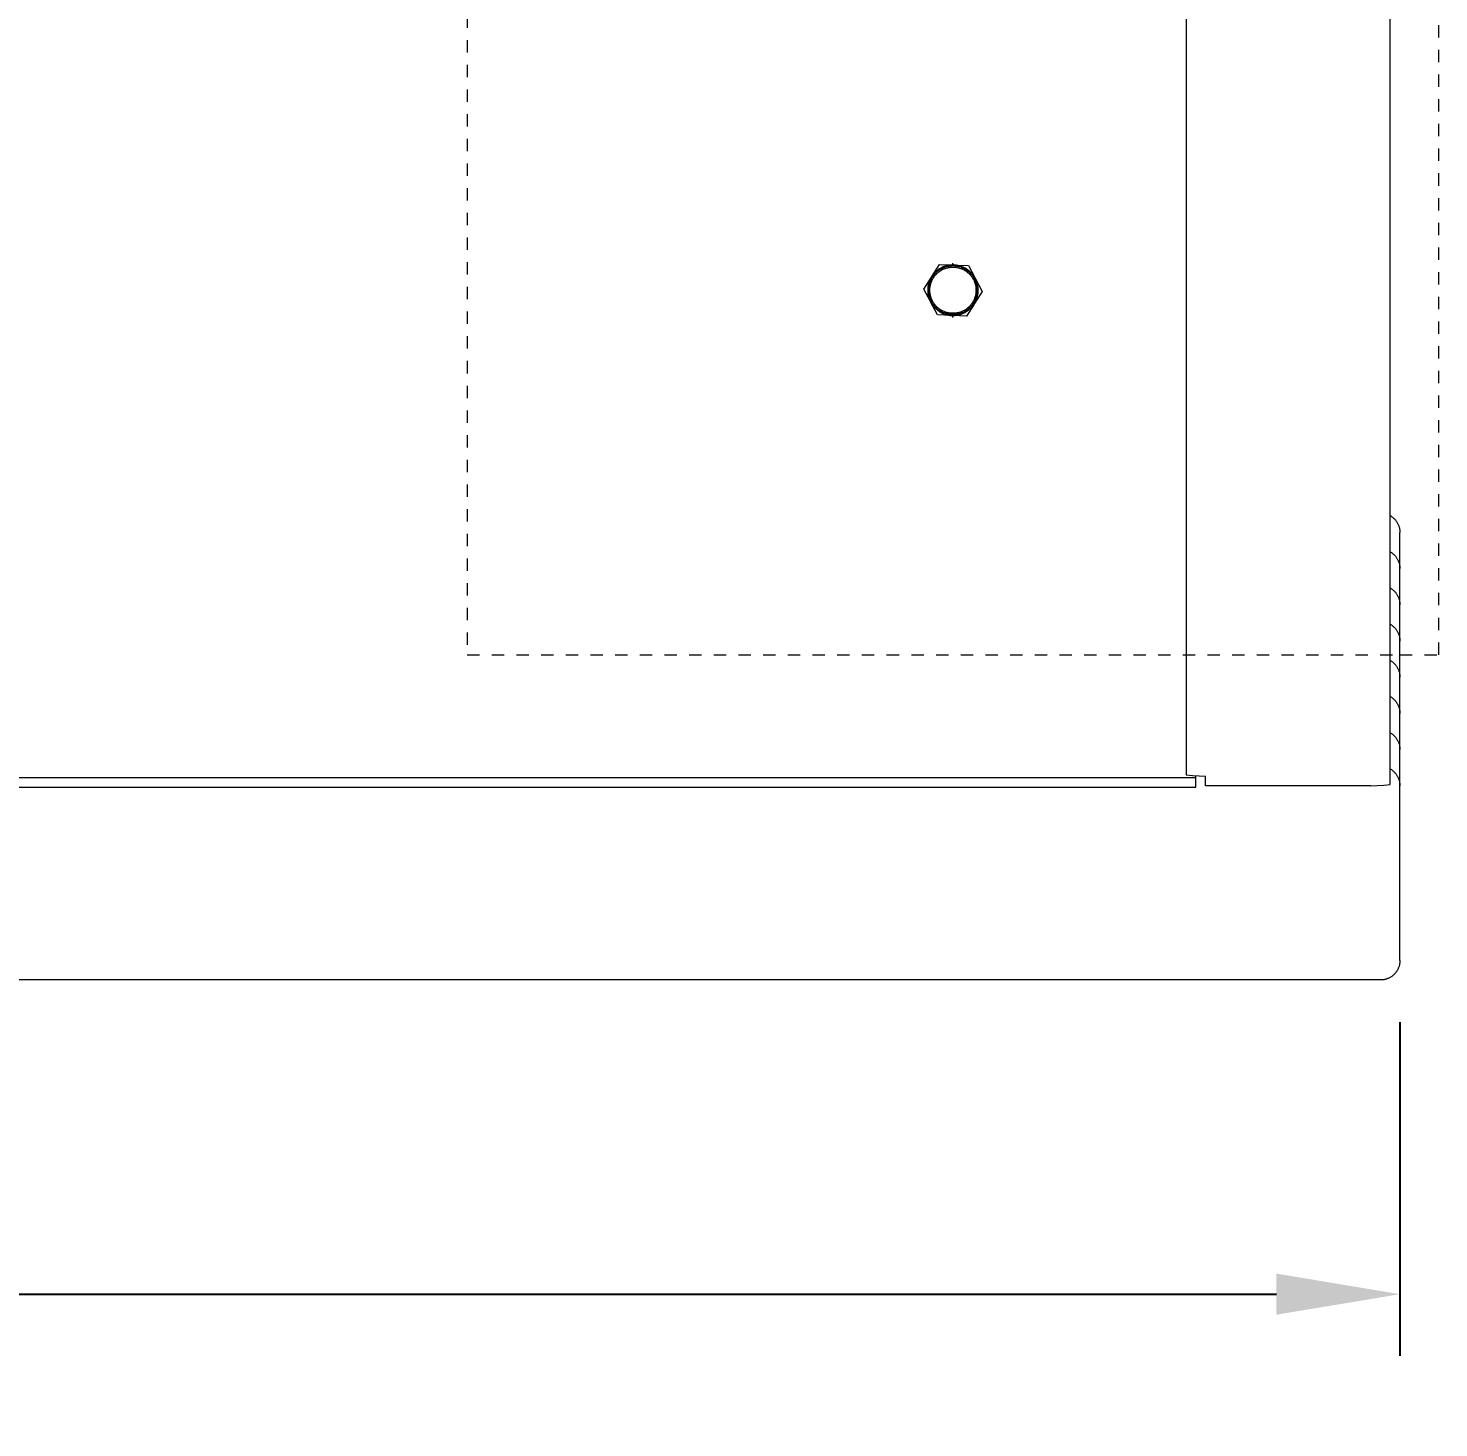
# Model space of a CAD drawing. Header units: inches. Extents: x -5 to 144, y -3 to 70.
# Drawn here: x 29.01 to 40.44, y -3.36 to 7.98 of the extents above; entities that cross this region are included whole.
import ezdxf

# ---------------------------------------------------------------- set-up
doc = ezdxf.new("R2010")
doc.units = ezdxf.units.IN
doc.linetypes.add('HIDDEN', pattern=[1.905, 1.27, -0.635])
for name, color, linetype, lineweight in [('ZANO_R', 7, 'Continuous', 0), ('ZANO_R_przerywana', 250, 'HIDDEN', 0), ('ZANO_W', 1, 'Continuous', 0)]:
    doc.layers.add(name, color=color, linetype=linetype, lineweight=lineweight)
doc.styles.get("Standard").update_dxf_attribs({"font": 'arial.ttf'})
doc.dimstyles.new('amerykanie', dxfattribs={"dimtxt": 50, "dimasz": 50, "dimexe": 0.5, "dimexo": 0.5, "dimgap": 1, "dimtad": 1, "dimdec": 0, "dimzin": 0, "dimlunit": 5, "dimtxsty": 'Standard', "dimcen": 0.09, "dimclrd": 1, "dimclre": 1, "dimclrt": 1, "dimazin": 0, "dimtfac": 1, "dimtdec": 0, "dimtmove": 0, "dimatfit": 3, "dimfxl": 1, "dimtzin": 0, "dimarcsym": 1})

# ---------------------------------------------------------------- blocks, each defined once
blk = doc.blocks.new('*D350')
at = {"layer": 'ZANO_W', "color": 1, "lineweight": -2}
for p, q in [((0.754, -0.077), (0.754, -2.78)), ((40.124, -0.077), (40.124, -2.78)), ((1.754, -2.28), (39.124, -2.28))]:
    blk.add_line(p, q, dxfattribs=at)
at = {"layer": 'ZANO_W', "color": 1}
for points in [[(1.754, -2.113), (1.754, -2.446), (0.754, -2.28)], [(39.124, -2.446), (39.124, -2.113), (40.124, -2.28)]]:
    blk.add_solid(points, dxfattribs=at)
at = {"layer": 'ZANO_W', "color": 1, "insert": (20.439, -0.939), "char_height": 1.625, "attachment_point": 5}
blk.add_mtext('39 3/8', dxfattribs=at)

msp = doc.modelspace()

# ---------------------------------------------------------------- linework, layer by layer
at = {"layer": 'ZANO_R'}
for p, q in [((40.04553, 1.84867), (40.04553, 17.73307)), ((38.39198, 17.65433), (38.39198, 1.92741)), ((36.33086, 5.96593), (36.39229, 6.06314)), ((36.39229, 6.06314), (36.50719, 6.05855)), ((36.48965, 6.0582), (36.48276, 6.05766)), ((36.49656, 6.05851), (36.48965, 6.0582)), ((36.50348, 6.05858), (36.49656, 6.05851)), ((36.50222, 6.05875), (36.50222, 6.07433)), ((36.51039, 6.05842), (36.50348, 6.05858)), ((36.51729, 6.05803), (36.51039, 6.05842)), ((36.51359, 6.05829), (36.62849, 6.0537)), ((36.52418, 6.0574), (36.51729, 6.05803)), ((36.26601, 5.8633), (36.32744, 5.96051)), ((36.31897, 5.94515), (36.31599, 5.93891)), ((36.32216, 5.95129), (36.31897, 5.94515)), ((36.32555, 5.95731), (36.32216, 5.95129)), ((36.32915, 5.96322), (36.32555, 5.95731)), ((36.32902, 5.94741), (36.32592, 5.94144)), ((36.33231, 5.95327), (36.32902, 5.94741)), ((36.33294, 5.969), (36.32915, 5.96322)), ((36.33581, 5.95901), (36.33231, 5.95327)), ((36.33693, 5.97465), (36.33294, 5.969)), ((36.33949, 5.96463), (36.33581, 5.95901)), ((36.33663, 5.94077), (36.33973, 5.94643)), ((36.33663, 5.94077), (36.33973, 5.94643)), ((36.3411, 5.98017), (36.33693, 5.97465)), ((36.34337, 5.97012), (36.33949, 5.96463)), ((36.33973, 5.94643), (36.34302, 5.95198)), ((36.33973, 5.94643), (36.34302, 5.95198)), ((36.34546, 5.98554), (36.3411, 5.98017)), ((36.34302, 5.95198), (36.3465, 5.95742)), ((36.34302, 5.95198), (36.3465, 5.95742)), ((36.34743, 5.97548), (36.34337, 5.97012)), ((36.34999, 5.99076), (36.34546, 5.98554)), ((36.3465, 5.95742), (36.35017, 5.96273)), ((36.3465, 5.95742), (36.35017, 5.96273)), ((36.35167, 5.98069), (36.34743, 5.97548)), ((36.35471, 5.99582), (36.34999, 5.99076)), ((36.35017, 5.96273), (36.35402, 5.96792)), ((36.35017, 5.96273), (36.35402, 5.96792)), ((36.35609, 5.98576), (36.35167, 5.98069)), ((36.35402, 5.96792), (36.35804, 5.97296)), ((36.35402, 5.96792), (36.35804, 5.97296)), ((36.35958, 6.00072), (36.35471, 5.99582)), ((36.36068, 5.99067), (36.35609, 5.98576)), ((36.35804, 5.97296), (36.36224, 5.97787)), ((36.35804, 5.97296), (36.36224, 5.97787)), ((36.36463, 6.00545), (36.35958, 6.00072)), ((36.36543, 5.99542), (36.36068, 5.99067)), ((36.36224, 5.97787), (36.3666, 5.98263)), ((36.36224, 5.97787), (36.3666, 5.98263)), ((36.36982, 6.01001), (36.36463, 6.00545)), ((36.37035, 6.00001), (36.36543, 5.99542)), ((36.3666, 5.98263), (36.37113, 5.98723)), ((36.3666, 5.98263), (36.37113, 5.98723)), ((36.37517, 6.0144), (36.36982, 6.01001)), ((36.37541, 6.00443), (36.37035, 6.00001)), ((36.37113, 5.98723), (36.37581, 5.99168)), ((36.37113, 5.98723), (36.37581, 5.99168)), ((36.38067, 6.0186), (36.37517, 6.0144)), ((36.38063, 6.00867), (36.37541, 6.00443)), ((36.37581, 5.99168), (36.38064, 5.99596)), ((36.37581, 5.99168), (36.38064, 5.99596)), ((36.38598, 6.01273), (36.38063, 6.00867)), ((36.38064, 5.99596), (36.38562, 6.00007)), ((36.38064, 5.99596), (36.38562, 6.00007)), ((36.3863, 6.02261), (36.38067, 6.0186)), ((36.38562, 6.00007), (36.39074, 6.00401)), ((36.38562, 6.00007), (36.39074, 6.00401)), ((36.39148, 6.01661), (36.38598, 6.01273)), ((36.39207, 6.02643), (36.3863, 6.02261)), ((36.39074, 6.00401), (36.39598, 6.00776)), ((36.39074, 6.00401), (36.39598, 6.00776)), ((36.3971, 6.02029), (36.39148, 6.01661)), ((36.39796, 6.03005), (36.39207, 6.02643)), ((36.39598, 6.00776), (36.40136, 6.01134)), ((36.39598, 6.00776), (36.40136, 6.01134)), ((36.40284, 6.02378), (36.3971, 6.02029)), ((36.40397, 6.03347), (36.39796, 6.03005)), ((36.40136, 6.01134), (36.40686, 6.01473)), ((36.40136, 6.01134), (36.40686, 6.01473)), ((36.4087, 6.02708), (36.40284, 6.02378)), ((36.41009, 6.03668), (36.40397, 6.03347)), ((36.40686, 6.01473), (36.41246, 6.01792)), ((36.40686, 6.01473), (36.41246, 6.01792)), ((36.41467, 6.03017), (36.4087, 6.02708)), ((36.41632, 6.03969), (36.41009, 6.03668)), ((36.41246, 6.01792), (36.41818, 6.02092)), ((36.41246, 6.01792), (36.41818, 6.02092)), ((36.42074, 6.03306), (36.41467, 6.03017)), ((36.42264, 6.04249), (36.41632, 6.03969)), ((36.41818, 6.02092), (36.424, 6.02372)), ((36.41818, 6.02092), (36.424, 6.02372)), ((36.4269, 6.03573), (36.42074, 6.03306)), ((36.42906, 6.04507), (36.42264, 6.04249)), ((36.424, 6.02372), (36.42991, 6.02632)), ((36.424, 6.02372), (36.42991, 6.02632)), ((36.43316, 6.0382), (36.4269, 6.03573)), ((36.43556, 6.04743), (36.42906, 6.04507)), ((36.42991, 6.02632), (36.4359, 6.02871)), ((36.42991, 6.02632), (36.4359, 6.02871)), ((36.43949, 6.04045), (36.43316, 6.0382)), ((36.44213, 6.04957), (36.43556, 6.04743)), ((36.4359, 6.02871), (36.44198, 6.0309)), ((36.4359, 6.02871), (36.44198, 6.0309)), ((36.4459, 6.04248), (36.43949, 6.04045)), ((36.44198, 6.0309), (36.44812, 6.03287)), ((36.44198, 6.0309), (36.44812, 6.03287)), ((36.44878, 6.05149), (36.44213, 6.04957)), ((36.45237, 6.04429), (36.4459, 6.04248)), ((36.44812, 6.03287), (36.45434, 6.03463)), ((36.44812, 6.03287), (36.45434, 6.03463)), ((36.45548, 6.05318), (36.44878, 6.05149)), ((36.4589, 6.04588), (36.45237, 6.04429)), ((36.45434, 6.03463), (36.4606, 6.03618)), ((36.45434, 6.03463), (36.4606, 6.03618)), ((36.46224, 6.05464), (36.45548, 6.05318)), ((36.46548, 6.04725), (36.4589, 6.04588)), ((36.4606, 6.03618), (36.46692, 6.03751)), ((36.4606, 6.03618), (36.46692, 6.03751)), ((36.46905, 6.05588), (36.46224, 6.05464)), ((36.47211, 6.04839), (36.46548, 6.04725)), ((36.46692, 6.03751), (36.47328, 6.03862)), ((36.46692, 6.03751), (36.47328, 6.03862)), ((36.47589, 6.05688), (36.46905, 6.05588)), ((36.47876, 6.04931), (36.47211, 6.04839)), ((36.47328, 6.03862), (36.47968, 6.0395)), ((36.47328, 6.03862), (36.47968, 6.0395)), ((36.48276, 6.05766), (36.47589, 6.05688)), ((36.48545, 6.04999), (36.47876, 6.04931)), ((36.47968, 6.0395), (36.4861, 6.04017)), ((36.47968, 6.0395), (36.4861, 6.04017)), ((36.49216, 6.05045), (36.48545, 6.04999)), ((36.4861, 6.04017), (36.49254, 6.04062)), ((36.4861, 6.04017), (36.49254, 6.04062)), ((36.49888, 6.05068), (36.49216, 6.05045)), ((36.49254, 6.04062), (36.49899, 6.04084)), ((36.49254, 6.04062), (36.49899, 6.04084)), ((36.5056, 6.05068), (36.49888, 6.05068)), ((36.49899, 6.04084), (36.50544, 6.04084)), ((36.49899, 6.04084), (36.50544, 6.04084)), ((36.50544, 6.04084), (36.5119, 6.04062)), ((36.50544, 6.04084), (36.5119, 6.04062)), ((36.51231, 6.05045), (36.5056, 6.05068)), ((36.5119, 6.04062), (36.51834, 6.04017)), ((36.5119, 6.04062), (36.51834, 6.04017)), ((36.51902, 6.04999), (36.51231, 6.05045)), ((36.51834, 6.04017), (36.52476, 6.0395)), ((36.51834, 6.04017), (36.52476, 6.0395)), ((36.52571, 6.0493), (36.51902, 6.04999)), ((36.53104, 6.05654), (36.52418, 6.0574)), ((36.52476, 6.0395), (36.53115, 6.03862)), ((36.52476, 6.0395), (36.53115, 6.03862)), ((36.53237, 6.04839), (36.52571, 6.0493)), ((36.53787, 6.05545), (36.53104, 6.05654)), ((36.53115, 6.03862), (36.53751, 6.03751)), ((36.53115, 6.03862), (36.53751, 6.03751)), ((36.53899, 6.04724), (36.53237, 6.04839)), ((36.53751, 6.03751), (36.54383, 6.03618)), ((36.53751, 6.03751), (36.54383, 6.03618)), ((36.54466, 6.05414), (36.53787, 6.05545)), ((36.54557, 6.04588), (36.53899, 6.04724)), ((36.54383, 6.03618), (36.5501, 6.03463)), ((36.54383, 6.03618), (36.5501, 6.03463)), ((36.5514, 6.05259), (36.54466, 6.05414)), ((36.5521, 6.04428), (36.54557, 6.04588)), ((36.5501, 6.03463), (36.55631, 6.03287)), ((36.5501, 6.03463), (36.55631, 6.03287)), ((36.55809, 6.05081), (36.5514, 6.05259)), ((36.55857, 6.04247), (36.5521, 6.04428)), ((36.55631, 6.03287), (36.56246, 6.0309)), ((36.55631, 6.03287), (36.56246, 6.0309)), ((36.56471, 6.04881), (36.55809, 6.05081)), ((36.56498, 6.04044), (36.55857, 6.04247)), ((36.56246, 6.0309), (36.56853, 6.02871)), ((36.56246, 6.0309), (36.56853, 6.02871)), ((36.57125, 6.04659), (36.56471, 6.04881)), ((36.57131, 6.03818), (36.56498, 6.04044)), ((36.56853, 6.02871), (36.57453, 6.02632)), ((36.56853, 6.02871), (36.57453, 6.02632)), ((36.57772, 6.04415), (36.57125, 6.04659)), ((36.57757, 6.03572), (36.57131, 6.03818)), ((36.57453, 6.02632), (36.58044, 6.02372)), ((36.57453, 6.02632), (36.58044, 6.02372)), ((36.58373, 6.03304), (36.57757, 6.03572)), ((36.58411, 6.04149), (36.57772, 6.04415)), ((36.58044, 6.02372), (36.58625, 6.02092)), ((36.58044, 6.02372), (36.58625, 6.02092)), ((36.5898, 6.03015), (36.58373, 6.03304)), ((36.5904, 6.03862), (36.58411, 6.04149)), ((36.58625, 6.02092), (36.59197, 6.01792)), ((36.58625, 6.02092), (36.59197, 6.01792)), ((36.59577, 6.02706), (36.5898, 6.03015)), ((36.59659, 6.03554), (36.5904, 6.03862)), ((36.59197, 6.01792), (36.59758, 6.01473)), ((36.59197, 6.01792), (36.59758, 6.01473)), ((36.60163, 6.02376), (36.59577, 6.02706)), ((36.60267, 6.03224), (36.59659, 6.03554)), ((36.59758, 6.01473), (36.60307, 6.01134)), ((36.59758, 6.01473), (36.60307, 6.01134)), ((36.60737, 6.02027), (36.60163, 6.02376)), ((36.60864, 6.02875), (36.60267, 6.03224)), ((36.60307, 6.01134), (36.60845, 6.00776)), ((36.60307, 6.01134), (36.60845, 6.00776)), ((36.60737, 6.02027), (36.61299, 6.01658)), ((36.60845, 6.00776), (36.6137, 6.00401)), ((36.60845, 6.00776), (36.6137, 6.00401)), ((36.61448, 6.02506), (36.60864, 6.02875)), ((36.61299, 6.01658), (36.61848, 6.01271)), ((36.6137, 6.00401), (36.61881, 6.00007)), ((36.6137, 6.00401), (36.61881, 6.00007)), ((36.6202, 6.02117), (36.61448, 6.02506)), ((36.61848, 6.01271), (36.62384, 6.00865)), ((36.61881, 6.00007), (36.62379, 5.99596)), ((36.61881, 6.00007), (36.62379, 5.99596)), ((36.62578, 6.01709), (36.6202, 6.02117)), ((36.62379, 5.99596), (36.62862, 5.99168)), ((36.62379, 5.99596), (36.62862, 5.99168)), ((36.62384, 6.00865), (36.62905, 6.0044)), ((36.63123, 6.01282), (36.62578, 6.01709)), ((36.62849, 6.0537), (36.68197, 5.9519)), ((36.62862, 5.99168), (36.63331, 5.98723)), ((36.62862, 5.99168), (36.63331, 5.98723)), ((36.62905, 6.0044), (36.63412, 5.99998)), ((36.63652, 6.00837), (36.63123, 6.01282)), ((36.63331, 5.98723), (36.63783, 5.98263)), ((36.63331, 5.98723), (36.63783, 5.98263)), ((36.63412, 5.99998), (36.63903, 5.9954)), ((36.64166, 6.00375), (36.63652, 6.00837)), ((36.63783, 5.98263), (36.64219, 5.97787)), ((36.63783, 5.98263), (36.64219, 5.97787)), ((36.63903, 5.9954), (36.64378, 5.99064)), ((36.64665, 5.99895), (36.64166, 6.00375)), ((36.64219, 5.97787), (36.64639, 5.97296)), ((36.64219, 5.97787), (36.64639, 5.97296)), ((36.64378, 5.99064), (36.64837, 5.98573)), ((36.64639, 5.97296), (36.65042, 5.96792)), ((36.64639, 5.97296), (36.65042, 5.96792)), ((36.65147, 5.99399), (36.64665, 5.99895)), ((36.64837, 5.98573), (36.65279, 5.98066)), ((36.65042, 5.96792), (36.65426, 5.96273)), ((36.65042, 5.96792), (36.65426, 5.96273)), ((36.65611, 5.98887), (36.65147, 5.99399)), ((36.65279, 5.98066), (36.65703, 5.97545)), ((36.65426, 5.96273), (36.65793, 5.95742)), ((36.65426, 5.96273), (36.65793, 5.95742)), ((36.66059, 5.9836), (36.65611, 5.98887)), ((36.65703, 5.97545), (36.66109, 5.97009)), ((36.65793, 5.95742), (36.66141, 5.95198)), ((36.65793, 5.95742), (36.66141, 5.95198)), ((36.66488, 5.97817), (36.66059, 5.9836)), ((36.66109, 5.97009), (36.66496, 5.9646)), ((36.66141, 5.95198), (36.66471, 5.94643)), ((36.66141, 5.95198), (36.66471, 5.94643)), ((36.66471, 5.94643), (36.6678, 5.94077)), ((36.66471, 5.94643), (36.6678, 5.94077)), ((36.66898, 5.97261), (36.66488, 5.97817)), ((36.66496, 5.9646), (36.66865, 5.95898)), ((36.66865, 5.95898), (36.67214, 5.95324)), ((36.6729, 5.96691), (36.66898, 5.97261)), ((36.67214, 5.95324), (36.67544, 5.94738)), ((36.67662, 5.96108), (36.6729, 5.96691)), ((36.67544, 5.94738), (36.67853, 5.94141)), ((36.68014, 5.95513), (36.67662, 5.96108)), ((36.68346, 5.94906), (36.68014, 5.95513)), ((36.68657, 5.94289), (36.68346, 5.94906)), ((36.68495, 5.94622), (36.73842, 5.84442)), ((36.31948, 5.76149), (36.26601, 5.8633)), ((36.29755, 5.85858), (36.2975, 5.85166)), ((36.2975, 5.85166), (36.2977, 5.84475)), ((36.29782, 5.86549), (36.29755, 5.85858)), ((36.2977, 5.84475), (36.29812, 5.83785)), ((36.29833, 5.87238), (36.29782, 5.86549)), ((36.29812, 5.83785), (36.29878, 5.83096)), ((36.29907, 5.87926), (36.29833, 5.87238)), ((36.29878, 5.83096), (36.29967, 5.8241)), ((36.30005, 5.88611), (36.29907, 5.87926)), ((36.30125, 5.89291), (36.30005, 5.88611)), ((36.30269, 5.89968), (36.30125, 5.89291)), ((36.30435, 5.90639), (36.30269, 5.89968)), ((36.30623, 5.91305), (36.30435, 5.90639)), ((36.3054, 5.85724), (36.30539, 5.85052)), ((36.30539, 5.85052), (36.30562, 5.8438)), ((36.30563, 5.86396), (36.3054, 5.85724)), ((36.30562, 5.8438), (36.30608, 5.83709)), ((36.30609, 5.87066), (36.30563, 5.86396)), ((36.30608, 5.83709), (36.30677, 5.83041)), ((36.30677, 5.87735), (36.30609, 5.87066)), ((36.30835, 5.91963), (36.30623, 5.91305)), ((36.30769, 5.88401), (36.30677, 5.87735)), ((36.30677, 5.83041), (36.30768, 5.82375)), ((36.30883, 5.89063), (36.30769, 5.88401)), ((36.31068, 5.92614), (36.30835, 5.91963)), ((36.3102, 5.89721), (36.30883, 5.89063)), ((36.31179, 5.90374), (36.3102, 5.89721)), ((36.31323, 5.93257), (36.31068, 5.92614)), ((36.31361, 5.91022), (36.31179, 5.90374)), ((36.31599, 5.93891), (36.31323, 5.93257)), ((36.31564, 5.91662), (36.31361, 5.91022)), ((36.31521, 5.85386), (36.31532, 5.86031)), ((36.31521, 5.85386), (36.31532, 5.86031)), ((36.31532, 5.8474), (36.31521, 5.85386)), ((36.31532, 5.8474), (36.31521, 5.85386)), ((36.31532, 5.86031), (36.31565, 5.86676)), ((36.31532, 5.86031), (36.31565, 5.86676)), ((36.31565, 5.84096), (36.31532, 5.8474)), ((36.31565, 5.84096), (36.31532, 5.8474)), ((36.31789, 5.92296), (36.31564, 5.91662)), ((36.31565, 5.86676), (36.31621, 5.87319)), ((36.31565, 5.86676), (36.31621, 5.87319)), ((36.31621, 5.83453), (36.31565, 5.84096)), ((36.31621, 5.83453), (36.31565, 5.84096)), ((36.31621, 5.87319), (36.31699, 5.8796)), ((36.31621, 5.87319), (36.31699, 5.8796)), ((36.31699, 5.82812), (36.31621, 5.83453)), ((36.31699, 5.82812), (36.31621, 5.83453)), ((36.31699, 5.8796), (36.31799, 5.88598)), ((36.31699, 5.8796), (36.31799, 5.88598)), ((36.32036, 5.92921), (36.31789, 5.92296)), ((36.31799, 5.88598), (36.31921, 5.89232)), ((36.31799, 5.88598), (36.31921, 5.89232)), ((36.31921, 5.89232), (36.32064, 5.89861)), ((36.31921, 5.89232), (36.32064, 5.89861)), ((36.32304, 5.93537), (36.32036, 5.92921)), ((36.32064, 5.89861), (36.3223, 5.90485)), ((36.32064, 5.89861), (36.3223, 5.90485)), ((36.3223, 5.90485), (36.32416, 5.91103)), ((36.3223, 5.90485), (36.32416, 5.91103)), ((36.32592, 5.94144), (36.32304, 5.93537)), ((36.32416, 5.91103), (36.32624, 5.91715)), ((36.32416, 5.91103), (36.32624, 5.91715)), ((36.32624, 5.91715), (36.32853, 5.92318)), ((36.32624, 5.91715), (36.32853, 5.92318)), ((36.32853, 5.92318), (36.33103, 5.92914)), ((36.32853, 5.92318), (36.33103, 5.92914)), ((36.33103, 5.92914), (36.33373, 5.935)), ((36.33103, 5.92914), (36.33373, 5.935)), ((36.33373, 5.935), (36.33663, 5.94077)), ((36.33373, 5.935), (36.33663, 5.94077)), ((36.6678, 5.94077), (36.67071, 5.935)), ((36.6678, 5.94077), (36.67071, 5.935)), ((36.67071, 5.935), (36.67341, 5.92914)), ((36.67071, 5.935), (36.67341, 5.92914)), ((36.67341, 5.92914), (36.6759, 5.92318)), ((36.67341, 5.92914), (36.6759, 5.92318)), ((36.6759, 5.92318), (36.67819, 5.91715)), ((36.6759, 5.92318), (36.67819, 5.91715)), ((36.73842, 5.84442), (36.677, 5.74721)), ((36.67819, 5.91715), (36.68027, 5.91103)), ((36.67819, 5.91715), (36.68027, 5.91103)), ((36.67853, 5.94141), (36.68141, 5.93534)), ((36.68027, 5.91103), (36.68214, 5.90485)), ((36.68027, 5.91103), (36.68214, 5.90485)), ((36.68141, 5.93534), (36.68409, 5.92917)), ((36.68214, 5.90485), (36.68379, 5.89861)), ((36.68214, 5.90485), (36.68379, 5.89861)), ((36.68379, 5.89861), (36.68523, 5.89232)), ((36.68379, 5.89861), (36.68523, 5.89232)), ((36.68409, 5.92917), (36.68656, 5.92292)), ((36.68523, 5.89232), (36.68645, 5.88598)), ((36.68523, 5.89232), (36.68645, 5.88598)), ((36.68645, 5.88598), (36.68744, 5.8796)), ((36.68645, 5.88598), (36.68744, 5.8796)), ((36.68656, 5.92292), (36.68881, 5.91659)), ((36.68947, 5.93661), (36.68657, 5.94289)), ((36.68744, 5.8796), (36.68822, 5.87319)), ((36.68744, 5.8796), (36.68822, 5.87319)), ((36.68822, 5.83453), (36.68744, 5.82812)), ((36.68822, 5.83453), (36.68744, 5.82812)), ((36.68822, 5.87319), (36.68878, 5.86676)), ((36.68822, 5.87319), (36.68878, 5.86676)), ((36.68878, 5.84096), (36.68822, 5.83453)), ((36.68878, 5.84096), (36.68822, 5.83453)), ((36.68878, 5.86676), (36.68911, 5.86031)), ((36.68878, 5.86676), (36.68911, 5.86031)), ((36.68911, 5.8474), (36.68878, 5.84096)), ((36.68911, 5.8474), (36.68878, 5.84096)), ((36.68881, 5.91659), (36.69084, 5.91018)), ((36.68911, 5.86031), (36.68922, 5.85386)), ((36.68911, 5.86031), (36.68922, 5.85386)), ((36.68922, 5.85386), (36.68911, 5.8474)), ((36.68922, 5.85386), (36.68911, 5.8474)), ((36.69216, 5.93024), (36.68947, 5.93661)), ((36.69084, 5.91018), (36.69265, 5.90371)), ((36.69463, 5.92378), (36.69216, 5.93024)), ((36.69265, 5.90371), (36.69424, 5.89718)), ((36.69424, 5.89718), (36.69561, 5.89059)), ((36.69688, 5.91724), (36.69463, 5.92378)), ((36.69561, 5.89059), (36.69675, 5.88397)), ((36.69675, 5.88397), (36.69767, 5.87731)), ((36.69766, 5.83037), (36.69675, 5.82371)), ((36.69891, 5.91063), (36.69688, 5.91724)), ((36.69835, 5.83706), (36.69766, 5.83037)), ((36.69767, 5.87731), (36.69835, 5.87062)), ((36.69835, 5.87062), (36.69881, 5.86392)), ((36.69881, 5.84376), (36.69835, 5.83706)), ((36.69881, 5.86392), (36.69904, 5.8572)), ((36.69904, 5.85048), (36.69881, 5.84376)), ((36.70072, 5.90395), (36.69891, 5.91063)), ((36.69904, 5.8572), (36.69904, 5.85048)), ((36.7023, 5.89722), (36.70072, 5.90395)), ((36.70365, 5.89044), (36.7023, 5.89722)), ((36.70477, 5.88361), (36.70365, 5.89044)), ((36.70566, 5.87676), (36.70477, 5.88361)), ((36.70536, 5.82846), (36.7061, 5.83534)), ((36.70631, 5.86987), (36.70566, 5.87676)), ((36.7061, 5.83534), (36.70661, 5.84223)), ((36.70674, 5.86297), (36.70631, 5.86987)), ((36.70661, 5.84223), (36.70689, 5.84914)), ((36.70693, 5.85606), (36.70674, 5.86297)), ((36.70689, 5.84914), (36.70693, 5.85606)), ((36.29967, 5.8241), (36.30079, 5.81728)), ((36.30079, 5.81728), (36.30214, 5.8105)), ((36.30214, 5.8105), (36.30372, 5.80377)), ((36.30372, 5.80377), (36.30552, 5.79709)), ((36.30552, 5.79709), (36.30755, 5.79048)), ((36.30755, 5.79048), (36.3098, 5.78394)), ((36.30768, 5.82375), (36.30882, 5.81712)), ((36.30882, 5.81712), (36.31019, 5.81054)), ((36.3098, 5.78394), (36.31227, 5.77748)), ((36.31019, 5.81054), (36.31178, 5.80401)), ((36.31178, 5.80401), (36.3136, 5.79754)), ((36.31227, 5.77748), (36.31496, 5.77111)), ((36.3136, 5.79754), (36.31563, 5.79113)), ((36.31496, 5.77111), (36.31786, 5.76483)), ((36.31563, 5.79113), (36.31788, 5.7848)), ((36.31799, 5.82174), (36.31699, 5.82812)), ((36.31799, 5.82174), (36.31699, 5.82812)), ((36.31786, 5.76483), (36.32097, 5.75866)), ((36.31788, 5.7848), (36.32034, 5.77855)), ((36.31921, 5.8154), (36.31799, 5.82174)), ((36.31921, 5.8154), (36.31799, 5.82174)), ((36.32064, 5.80911), (36.31921, 5.8154)), ((36.32064, 5.80911), (36.31921, 5.8154)), ((36.32034, 5.77855), (36.32302, 5.77238)), ((36.3223, 5.80286), (36.32064, 5.80911)), ((36.3223, 5.80286), (36.32064, 5.80911)), ((36.32097, 5.75866), (36.32429, 5.75259)), ((36.32416, 5.79669), (36.3223, 5.80286)), ((36.32416, 5.79669), (36.3223, 5.80286)), ((36.37594, 5.65402), (36.32247, 5.75582)), ((36.32302, 5.77238), (36.32591, 5.76631)), ((36.32624, 5.79057), (36.32416, 5.79669)), ((36.32624, 5.79057), (36.32416, 5.79669)), ((36.32429, 5.75259), (36.32782, 5.74664)), ((36.32591, 5.76631), (36.329, 5.76034)), ((36.32853, 5.78454), (36.32624, 5.79057)), ((36.32853, 5.78454), (36.32624, 5.79057)), ((36.32782, 5.74664), (36.33154, 5.74081)), ((36.33103, 5.77858), (36.32853, 5.78454)), ((36.33103, 5.77858), (36.32853, 5.78454)), ((36.329, 5.76034), (36.33229, 5.75448)), ((36.33373, 5.77272), (36.33103, 5.77858)), ((36.33373, 5.77272), (36.33103, 5.77858)), ((36.33154, 5.74081), (36.33545, 5.73511)), ((36.33229, 5.75448), (36.33578, 5.74874)), ((36.33663, 5.76695), (36.33373, 5.77272)), ((36.33663, 5.76695), (36.33373, 5.77272)), ((36.33545, 5.73511), (36.33956, 5.72955)), ((36.33578, 5.74874), (36.33947, 5.74312)), ((36.33973, 5.76129), (36.33663, 5.76695)), ((36.33973, 5.76129), (36.33663, 5.76695)), ((36.33947, 5.74312), (36.34335, 5.73763)), ((36.33956, 5.72955), (36.34385, 5.72412)), ((36.34302, 5.75574), (36.33973, 5.76129)), ((36.34302, 5.75574), (36.33973, 5.76129)), ((36.3465, 5.7503), (36.34302, 5.75574)), ((36.3465, 5.7503), (36.34302, 5.75574)), ((36.34335, 5.73763), (36.34741, 5.73227)), ((36.34385, 5.72412), (36.34832, 5.71885)), ((36.35017, 5.74499), (36.3465, 5.7503)), ((36.35017, 5.74499), (36.3465, 5.7503)), ((36.34741, 5.73227), (36.35165, 5.72705)), ((36.34832, 5.71885), (36.35297, 5.71373)), ((36.35402, 5.7398), (36.35017, 5.74499)), ((36.35402, 5.7398), (36.35017, 5.74499)), ((36.35165, 5.72705), (36.35607, 5.72199)), ((36.35804, 5.73476), (36.35402, 5.7398)), ((36.35804, 5.73476), (36.35402, 5.7398)), ((36.35607, 5.72199), (36.36065, 5.71708)), ((36.36224, 5.72985), (36.35804, 5.73476)), ((36.36224, 5.72985), (36.35804, 5.73476)), ((36.36065, 5.71708), (36.36541, 5.71232)), ((36.3666, 5.72509), (36.36224, 5.72985)), ((36.3666, 5.72509), (36.36224, 5.72985)), ((36.37113, 5.72049), (36.3666, 5.72509)), ((36.37113, 5.72049), (36.3666, 5.72509)), ((36.37581, 5.71604), (36.37113, 5.72049)), ((36.37581, 5.71604), (36.37113, 5.72049)), ((36.38064, 5.71176), (36.37581, 5.71604)), ((36.38064, 5.71176), (36.37581, 5.71604)), ((36.67357, 5.74179), (36.61215, 5.64458)), ((36.62862, 5.71604), (36.62379, 5.71176)), ((36.62862, 5.71604), (36.62379, 5.71176)), ((36.63331, 5.72049), (36.62862, 5.71604)), ((36.63331, 5.72049), (36.62862, 5.71604)), ((36.63783, 5.72509), (36.63331, 5.72049)), ((36.63783, 5.72509), (36.63331, 5.72049)), ((36.64219, 5.72985), (36.63783, 5.72509)), ((36.64219, 5.72985), (36.63783, 5.72509)), ((36.64375, 5.71705), (36.639, 5.7123)), ((36.64639, 5.73476), (36.64219, 5.72985)), ((36.64639, 5.73476), (36.64219, 5.72985)), ((36.64834, 5.72196), (36.64375, 5.71705)), ((36.65042, 5.7398), (36.64639, 5.73476)), ((36.65042, 5.7398), (36.64639, 5.73476)), ((36.65276, 5.72703), (36.64834, 5.72196)), ((36.64973, 5.7119), (36.65444, 5.71696)), ((36.65426, 5.74499), (36.65042, 5.7398)), ((36.65426, 5.74499), (36.65042, 5.7398)), ((36.657, 5.73224), (36.65276, 5.72703)), ((36.65793, 5.7503), (36.65426, 5.74499)), ((36.65793, 5.7503), (36.65426, 5.74499)), ((36.65444, 5.71696), (36.65898, 5.72218)), ((36.66107, 5.7376), (36.657, 5.73224)), ((36.66141, 5.75574), (36.65793, 5.7503)), ((36.66141, 5.75574), (36.65793, 5.7503)), ((36.65898, 5.72218), (36.66333, 5.72755)), ((36.66494, 5.74309), (36.66107, 5.7376)), ((36.66471, 5.76129), (36.66141, 5.75574)), ((36.66471, 5.76129), (36.66141, 5.75574)), ((36.66333, 5.72755), (36.66751, 5.73307)), ((36.6678, 5.76695), (36.66471, 5.76129)), ((36.6678, 5.76695), (36.66471, 5.76129)), ((36.66863, 5.74871), (36.66494, 5.74309)), ((36.66751, 5.73307), (36.67149, 5.73872)), ((36.67071, 5.77272), (36.6678, 5.76695)), ((36.67071, 5.77272), (36.6678, 5.76695)), ((36.67212, 5.75445), (36.66863, 5.74871)), ((36.67341, 5.77858), (36.67071, 5.77272)), ((36.67341, 5.77858), (36.67071, 5.77272)), ((36.67149, 5.73872), (36.67529, 5.7445)), ((36.67542, 5.76031), (36.67212, 5.75445)), ((36.6759, 5.78454), (36.67341, 5.77858)), ((36.6759, 5.78454), (36.67341, 5.77858)), ((36.67529, 5.7445), (36.67888, 5.75041)), ((36.67851, 5.76628), (36.67542, 5.76031)), ((36.67819, 5.79057), (36.6759, 5.78454)), ((36.67819, 5.79057), (36.6759, 5.78454)), ((36.68027, 5.79669), (36.67819, 5.79057)), ((36.68027, 5.79669), (36.67819, 5.79057)), ((36.6814, 5.77235), (36.67851, 5.76628)), ((36.67888, 5.75041), (36.68227, 5.75643)), ((36.68214, 5.80286), (36.68027, 5.79669)), ((36.68214, 5.80286), (36.68027, 5.79669)), ((36.68408, 5.77851), (36.6814, 5.77235)), ((36.68379, 5.80911), (36.68214, 5.80286)), ((36.68379, 5.80911), (36.68214, 5.80286)), ((36.68227, 5.75643), (36.68546, 5.76257)), ((36.68523, 5.8154), (36.68379, 5.80911)), ((36.68523, 5.8154), (36.68379, 5.80911)), ((36.68654, 5.78476), (36.68408, 5.77851)), ((36.68645, 5.82174), (36.68523, 5.8154)), ((36.68645, 5.82174), (36.68523, 5.8154)), ((36.68546, 5.76257), (36.68844, 5.76881)), ((36.68744, 5.82812), (36.68645, 5.82174)), ((36.68744, 5.82812), (36.68645, 5.82174)), ((36.68879, 5.7911), (36.68654, 5.78476)), ((36.68844, 5.76881), (36.69121, 5.77515)), ((36.69083, 5.7975), (36.68879, 5.7911)), ((36.69264, 5.80398), (36.69083, 5.7975)), ((36.69121, 5.77515), (36.69376, 5.78158)), ((36.69423, 5.81051), (36.69264, 5.80398)), ((36.69376, 5.78158), (36.69609, 5.78809)), ((36.6956, 5.81709), (36.69423, 5.81051)), ((36.69675, 5.82371), (36.6956, 5.81709)), ((36.69609, 5.78809), (36.6982, 5.79467)), ((36.6982, 5.79467), (36.70009, 5.80133)), ((36.70009, 5.80133), (36.70175, 5.80804)), ((36.70175, 5.80804), (36.70318, 5.8148)), ((36.70318, 5.8148), (36.70439, 5.82161)), ((36.70439, 5.82161), (36.70536, 5.82846)), ((36.35297, 5.71373), (36.35779, 5.70877)), ((36.35779, 5.70877), (36.36277, 5.70397)), ((36.36277, 5.70397), (36.36791, 5.69935)), ((36.36541, 5.71232), (36.37032, 5.70773)), ((36.36791, 5.69935), (36.37321, 5.6949)), ((36.37032, 5.70773), (36.37538, 5.70332)), ((36.37321, 5.6949), (36.37865, 5.69063)), ((36.37538, 5.70332), (36.3806, 5.69907)), ((36.49084, 5.64943), (36.37594, 5.65402)), ((36.37865, 5.69063), (36.38423, 5.68655)), ((36.3806, 5.69907), (36.38595, 5.69501)), ((36.38562, 5.70765), (36.38064, 5.71176)), ((36.38562, 5.70765), (36.38064, 5.71176)), ((36.38423, 5.68655), (36.38995, 5.68266)), ((36.39074, 5.70371), (36.38562, 5.70765)), ((36.39074, 5.70371), (36.38562, 5.70765)), ((36.38595, 5.69501), (36.39144, 5.69113)), ((36.38995, 5.68266), (36.3958, 5.67897)), ((36.39598, 5.69995), (36.39074, 5.70371)), ((36.39598, 5.69995), (36.39074, 5.70371)), ((36.39144, 5.69113), (36.39706, 5.68745)), ((36.3958, 5.67897), (36.40176, 5.67547)), ((36.40136, 5.69638), (36.39598, 5.69995)), ((36.40136, 5.69638), (36.39598, 5.69995)), ((36.40281, 5.68395), (36.39706, 5.68745)), ((36.40686, 5.69299), (36.40136, 5.69638)), ((36.40686, 5.69299), (36.40136, 5.69638)), ((36.40176, 5.67547), (36.40785, 5.67218)), ((36.40867, 5.68066), (36.40281, 5.68395)), ((36.41246, 5.6898), (36.40686, 5.69299)), ((36.41246, 5.6898), (36.40686, 5.69299)), ((36.40785, 5.67218), (36.41404, 5.6691)), ((36.41463, 5.67757), (36.40867, 5.68066)), ((36.41818, 5.6868), (36.41246, 5.6898)), ((36.41818, 5.6868), (36.41246, 5.6898)), ((36.41404, 5.6691), (36.42033, 5.66623)), ((36.4207, 5.67468), (36.41463, 5.67757)), ((36.424, 5.684), (36.41818, 5.6868)), ((36.424, 5.684), (36.41818, 5.6868)), ((36.42033, 5.66623), (36.42671, 5.66357)), ((36.42687, 5.672), (36.4207, 5.67468)), ((36.42991, 5.6814), (36.424, 5.684)), ((36.42991, 5.6814), (36.424, 5.684)), ((36.42671, 5.66357), (36.43318, 5.66113)), ((36.43312, 5.66953), (36.42687, 5.672)), ((36.4359, 5.679), (36.42991, 5.6814)), ((36.4359, 5.679), (36.42991, 5.6814)), ((36.43945, 5.66728), (36.43312, 5.66953)), ((36.43318, 5.66113), (36.43973, 5.6589)), ((36.44198, 5.67682), (36.4359, 5.679)), ((36.44198, 5.67682), (36.4359, 5.679)), ((36.44586, 5.66525), (36.43945, 5.66728)), ((36.43973, 5.6589), (36.44635, 5.65691)), ((36.44812, 5.67485), (36.44198, 5.67682)), ((36.44812, 5.67485), (36.44198, 5.67682)), ((36.45233, 5.66343), (36.44586, 5.66525)), ((36.44635, 5.65691), (36.45303, 5.65513)), ((36.45434, 5.67308), (36.44812, 5.67485)), ((36.45434, 5.67308), (36.44812, 5.67485)), ((36.45886, 5.66184), (36.45233, 5.66343)), ((36.45303, 5.65513), (36.45977, 5.65358)), ((36.4606, 5.67154), (36.45434, 5.67308)), ((36.4606, 5.67154), (36.45434, 5.67308)), ((36.46544, 5.66047), (36.45886, 5.66184)), ((36.45977, 5.65358), (36.46656, 5.65226)), ((36.46692, 5.67021), (36.4606, 5.67154)), ((36.46692, 5.67021), (36.4606, 5.67154)), ((36.47207, 5.65933), (36.46544, 5.66047)), ((36.46656, 5.65226), (36.47339, 5.65117)), ((36.47328, 5.6691), (36.46692, 5.67021)), ((36.47328, 5.6691), (36.46692, 5.67021)), ((36.47873, 5.65842), (36.47207, 5.65933)), ((36.47968, 5.66821), (36.47328, 5.6691)), ((36.47968, 5.66821), (36.47328, 5.6691)), ((36.47339, 5.65117), (36.48025, 5.65032)), ((36.48541, 5.65773), (36.47873, 5.65842)), ((36.4861, 5.66755), (36.47968, 5.66821)), ((36.4861, 5.66755), (36.47968, 5.66821)), ((36.48025, 5.65032), (36.48714, 5.64969)), ((36.49212, 5.65727), (36.48541, 5.65773)), ((36.49254, 5.6671), (36.4861, 5.66755)), ((36.49254, 5.6671), (36.4861, 5.66755)), ((36.48714, 5.64969), (36.49404, 5.6493)), ((36.49884, 5.65704), (36.49212, 5.65727)), ((36.49899, 5.66688), (36.49254, 5.6671)), ((36.49899, 5.66688), (36.49254, 5.6671)), ((36.49404, 5.6493), (36.50096, 5.64914)), ((36.61215, 5.64458), (36.49725, 5.64917)), ((36.50556, 5.65704), (36.49884, 5.65704)), ((36.50544, 5.66688), (36.49899, 5.66688)), ((36.50544, 5.66688), (36.49899, 5.66688)), ((36.50096, 5.64914), (36.50787, 5.64921)), ((36.50222, 5.63339), (36.50222, 5.64897)), ((36.5119, 5.6671), (36.50544, 5.66688)), ((36.5119, 5.6671), (36.50544, 5.66688)), ((36.51228, 5.65727), (36.50556, 5.65704)), ((36.50787, 5.64921), (36.51478, 5.64952)), ((36.51834, 5.66755), (36.5119, 5.6671)), ((36.51834, 5.66755), (36.5119, 5.6671)), ((36.51898, 5.65772), (36.51228, 5.65727)), ((36.51478, 5.64952), (36.52167, 5.65006)), ((36.52476, 5.66821), (36.51834, 5.66755)), ((36.52476, 5.66821), (36.51834, 5.66755)), ((36.52567, 5.65841), (36.51898, 5.65772)), ((36.52167, 5.65006), (36.52855, 5.65083)), ((36.53115, 5.6691), (36.52476, 5.66821)), ((36.53115, 5.6691), (36.52476, 5.66821)), ((36.53233, 5.65933), (36.52567, 5.65841)), ((36.52855, 5.65083), (36.53539, 5.65184)), ((36.53751, 5.67021), (36.53115, 5.6691)), ((36.53751, 5.67021), (36.53115, 5.6691)), ((36.53895, 5.66047), (36.53233, 5.65933)), ((36.53539, 5.65184), (36.54219, 5.65308)), ((36.54383, 5.67154), (36.53751, 5.67021)), ((36.54383, 5.67154), (36.53751, 5.67021)), ((36.54553, 5.66183), (36.53895, 5.66047)), ((36.54219, 5.65308), (36.54895, 5.65454)), ((36.5501, 5.67308), (36.54383, 5.67154)), ((36.5501, 5.67308), (36.54383, 5.67154)), ((36.55206, 5.66342), (36.54553, 5.66183)), ((36.54895, 5.65454), (36.55566, 5.65623)), ((36.55631, 5.67485), (36.5501, 5.67308)), ((36.55631, 5.67485), (36.5501, 5.67308)), ((36.55854, 5.66524), (36.55206, 5.66342)), ((36.55566, 5.65623), (36.5623, 5.65815)), ((36.56246, 5.67682), (36.55631, 5.67485)), ((36.56246, 5.67682), (36.55631, 5.67485)), ((36.56494, 5.66727), (36.55854, 5.66524)), ((36.5623, 5.65815), (36.56888, 5.66029)), ((36.56853, 5.679), (36.56246, 5.67682)), ((36.56853, 5.679), (36.56246, 5.67682)), ((36.57128, 5.66952), (36.56494, 5.66727)), ((36.57453, 5.6814), (36.56853, 5.679)), ((36.57453, 5.6814), (36.56853, 5.679)), ((36.56888, 5.66029), (36.57538, 5.66265)), ((36.57753, 5.67199), (36.57128, 5.66952)), ((36.58044, 5.684), (36.57453, 5.6814)), ((36.58044, 5.684), (36.57453, 5.6814)), ((36.57538, 5.66265), (36.58179, 5.66523)), ((36.5837, 5.67466), (36.57753, 5.67199)), ((36.58625, 5.6868), (36.58044, 5.684)), ((36.58625, 5.6868), (36.58044, 5.684)), ((36.58179, 5.66523), (36.58812, 5.66803)), ((36.58977, 5.67755), (36.5837, 5.67466)), ((36.59197, 5.6898), (36.58625, 5.6868)), ((36.59197, 5.6898), (36.58625, 5.6868)), ((36.58812, 5.66803), (36.59434, 5.67104)), ((36.59574, 5.68064), (36.58977, 5.67755)), ((36.59758, 5.69299), (36.59197, 5.6898)), ((36.59758, 5.69299), (36.59197, 5.6898)), ((36.59434, 5.67104), (36.60047, 5.67425)), ((36.60159, 5.68394), (36.59574, 5.68064)), ((36.60307, 5.69638), (36.59758, 5.69299)), ((36.60307, 5.69638), (36.59758, 5.69299)), ((36.60047, 5.67425), (36.60648, 5.67767)), ((36.60734, 5.68743), (36.60159, 5.68394)), ((36.60845, 5.69995), (36.60307, 5.69638)), ((36.60845, 5.69995), (36.60307, 5.69638)), ((36.60648, 5.67767), (36.61237, 5.68129)), ((36.61296, 5.69111), (36.60734, 5.68743)), ((36.6137, 5.70371), (36.60845, 5.69995)), ((36.6137, 5.70371), (36.60845, 5.69995)), ((36.61237, 5.68129), (36.61813, 5.68511)), ((36.61845, 5.69499), (36.61296, 5.69111)), ((36.61881, 5.70765), (36.6137, 5.70371)), ((36.61881, 5.70765), (36.6137, 5.70371)), ((36.61813, 5.68511), (36.62377, 5.68912)), ((36.62381, 5.69905), (36.61845, 5.69499)), ((36.62379, 5.71176), (36.61881, 5.70765)), ((36.62379, 5.71176), (36.61881, 5.70765)), ((36.62377, 5.68912), (36.62926, 5.69332)), ((36.62902, 5.70329), (36.62381, 5.69905)), ((36.63409, 5.70771), (36.62902, 5.70329)), ((36.62926, 5.69332), (36.63461, 5.69771)), ((36.639, 5.7123), (36.63409, 5.70771)), ((36.63461, 5.69771), (36.63981, 5.70227)), ((36.63981, 5.70227), (36.64485, 5.707)), ((36.64485, 5.707), (36.64973, 5.7119)), ((40.04553, 4.02781), (40.05024, 4.02498)), ((40.05024, 4.02498), (40.05485, 4.02199)), ((40.05485, 4.02199), (40.05935, 4.01883)), ((40.05935, 4.01883), (40.06374, 4.01553)), ((40.06374, 4.01553), (40.06801, 4.01207)), ((40.06801, 4.01207), (40.07216, 4.00846)), ((40.07216, 4.00846), (40.07618, 4.00471)), ((40.07618, 4.00471), (40.08007, 4.00083)), ((40.08007, 4.00083), (40.08382, 3.99681)), ((40.08382, 3.99681), (40.08742, 3.99266)), ((40.08742, 3.99266), (40.09088, 3.98838)), ((40.09088, 3.98838), (40.09419, 3.98399)), ((40.09419, 3.98399), (40.09734, 3.97949)), ((40.09734, 3.97949), (40.10034, 3.97488)), ((40.10034, 3.97488), (40.10317, 3.97017)), ((40.10317, 3.97017), (40.10583, 3.96536)), ((40.10583, 3.96536), (40.10833, 3.96047)), ((40.10833, 3.96047), (40.11065, 3.95548)), ((40.11065, 3.95548), (40.1128, 3.95042)), ((40.1128, 3.95042), (40.11477, 3.94529)), ((40.11477, 3.94529), (40.11656, 3.94009)), ((40.11656, 3.94009), (40.11817, 3.93484)), ((40.11817, 3.93484), (40.11959, 3.92953)), ((40.11959, 3.92953), (40.12082, 3.92417)), ((40.12082, 3.92417), (40.12187, 3.91878)), ((40.12187, 3.91878), (40.12273, 3.91335)), ((40.12273, 3.91335), (40.1234, 3.90789)), ((40.1234, 3.90789), (40.12388, 3.90242)), ((40.12388, 3.90242), (40.12417, 3.89693)), ((40.12417, 3.89693), (40.12427, 3.89143)), ((40.12427, 3.72394), (40.12427, 3.89143)), ((40.04553, 3.7347), (40.05024, 3.73187)), ((40.05024, 3.73187), (40.05485, 3.72887)), ((40.05485, 3.72887), (40.05935, 3.72572)), ((40.05935, 3.72572), (40.06374, 3.72241)), ((40.06374, 3.72241), (40.06801, 3.71895)), ((40.06801, 3.71895), (40.07216, 3.71535)), ((40.07216, 3.71535), (40.07618, 3.7116)), ((40.07618, 3.7116), (40.08007, 3.70771)), ((40.08007, 3.70771), (40.08382, 3.70369)), ((40.08382, 3.70369), (40.08742, 3.69954)), ((40.08742, 3.69954), (40.09088, 3.69527)), ((40.09088, 3.69527), (40.09419, 3.69088)), ((40.09419, 3.69088), (40.09734, 3.68638)), ((40.09734, 3.68638), (40.10034, 3.68177)), ((40.10034, 3.68177), (40.10317, 3.67706)), ((40.10317, 3.67706), (40.10583, 3.67225)), ((40.10583, 3.67225), (40.10833, 3.66735)), ((40.10833, 3.66735), (40.11065, 3.66237)), ((40.11065, 3.66237), (40.1128, 3.65731)), ((40.12427, 3.59832), (40.12427, 3.72394)), ((40.1128, 3.65731), (40.11477, 3.65218)), ((40.11477, 3.65218), (40.11656, 3.64698)), ((40.11656, 3.64698), (40.11817, 3.64172)), ((40.11817, 3.64172), (40.11959, 3.63641)), ((40.11959, 3.63641), (40.12082, 3.63106)), ((40.12082, 3.63106), (40.12187, 3.62566)), ((40.12187, 3.62566), (40.12273, 3.62023)), ((40.12273, 3.62023), (40.1234, 3.61478)), ((40.1234, 3.61478), (40.12388, 3.6093)), ((40.12388, 3.6093), (40.12417, 3.60381)), ((40.12417, 3.60381), (40.12427, 3.59832)), ((40.12427, 3.43082), (40.12427, 3.59832)), ((40.04553, 3.44158), (40.05024, 3.43875)), ((40.05024, 3.43875), (40.05485, 3.43576)), ((40.05485, 3.43576), (40.05935, 3.43261)), ((40.05935, 3.43261), (40.06374, 3.4293)), ((40.06374, 3.4293), (40.06801, 3.42584)), ((40.12427, 3.3052), (40.12427, 3.43082)), ((40.06801, 3.42584), (40.07216, 3.42223)), ((40.07216, 3.42223), (40.07618, 3.41848)), ((40.07618, 3.41848), (40.08007, 3.4146)), ((40.08007, 3.4146), (40.08382, 3.41058)), ((40.08382, 3.41058), (40.08742, 3.40643)), ((40.08742, 3.40643), (40.09088, 3.40216)), ((40.09088, 3.40216), (40.09419, 3.39777)), ((40.09419, 3.39777), (40.09734, 3.39326)), ((40.09734, 3.39326), (40.10034, 3.38865)), ((40.10034, 3.38865), (40.10317, 3.38394)), ((40.10317, 3.38394), (40.10583, 3.37913)), ((40.10583, 3.37913), (40.10833, 3.37424)), ((40.10833, 3.37424), (40.11065, 3.36925)), ((40.11065, 3.36925), (40.1128, 3.36419)), ((40.1128, 3.36419), (40.11477, 3.35906)), ((40.11477, 3.35906), (40.11656, 3.35387)), ((40.11656, 3.35387), (40.11817, 3.34861)), ((40.11817, 3.34861), (40.11959, 3.3433)), ((40.11959, 3.3433), (40.12082, 3.33794)), ((40.12082, 3.33794), (40.12187, 3.33255)), ((40.12187, 3.33255), (40.12273, 3.32712)), ((40.12273, 3.32712), (40.1234, 3.32166)), ((40.1234, 3.32166), (40.12388, 3.31619)), ((40.12388, 3.31619), (40.12417, 3.3107)), ((40.12417, 3.3107), (40.12427, 3.3052)), ((40.12427, 3.13771), (40.12427, 3.3052)), ((40.04553, 3.14847), (40.05024, 3.14564)), ((40.05024, 3.14564), (40.05485, 3.14264)), ((40.05485, 3.14264), (40.05935, 3.13949)), ((40.05935, 3.13949), (40.06374, 3.13618)), ((40.06374, 3.13618), (40.06801, 3.13272)), ((40.06801, 3.13272), (40.07216, 3.12912)), ((40.07216, 3.12912), (40.07618, 3.12537)), ((40.07618, 3.12537), (40.08007, 3.12148)), ((40.08007, 3.12148), (40.08382, 3.11746)), ((40.08382, 3.11746), (40.08742, 3.11331)), ((40.08742, 3.11331), (40.09088, 3.10904)), ((40.09088, 3.10904), (40.09419, 3.10465)), ((40.09419, 3.10465), (40.09734, 3.10015)), ((40.09734, 3.10015), (40.10034, 3.09554)), ((40.10034, 3.09554), (40.10317, 3.09083)), ((40.10317, 3.09083), (40.10583, 3.08602)), ((40.12427, 3.01209), (40.12427, 3.13771)), ((40.10583, 3.08602), (40.10833, 3.08112)), ((40.10833, 3.08112), (40.11065, 3.07614)), ((40.11065, 3.07614), (40.1128, 3.07108)), ((40.1128, 3.07108), (40.11477, 3.06595)), ((40.11477, 3.06595), (40.11656, 3.06075)), ((40.11656, 3.06075), (40.11817, 3.05549)), ((40.11817, 3.05549), (40.11959, 3.05018)), ((40.11959, 3.05018), (40.12082, 3.04483)), ((40.12082, 3.04483), (40.12187, 3.03943)), ((40.12187, 3.03943), (40.12273, 3.034)), ((40.12273, 3.034), (40.1234, 3.02855)), ((40.1234, 3.02855), (40.12388, 3.02307)), ((40.12388, 3.02307), (40.12417, 3.01758)), ((40.12417, 3.01758), (40.12427, 3.01209)), ((40.12427, 2.84459), (40.12427, 3.01209)), ((40.04553, 2.85535), (40.05024, 2.85252)), ((40.05024, 2.85252), (40.05485, 2.84953)), ((40.05485, 2.84953), (40.05935, 2.84638)), ((40.05935, 2.84638), (40.06374, 2.84307)), ((40.06374, 2.84307), (40.06801, 2.83961)), ((40.06801, 2.83961), (40.07216, 2.836)), ((40.07216, 2.836), (40.07618, 2.83225)), ((40.07618, 2.83225), (40.08007, 2.82837)), ((40.08007, 2.82837), (40.08382, 2.82435)), ((40.08382, 2.82435), (40.08742, 2.8202)), ((40.08742, 2.8202), (40.09088, 2.81593)), ((40.09088, 2.81593), (40.09419, 2.81154)), ((40.09419, 2.81154), (40.09734, 2.80703)), ((40.09734, 2.80703), (40.10034, 2.80242)), ((40.10034, 2.80242), (40.10317, 2.79771)), ((40.10317, 2.79771), (40.10583, 2.7929)), ((40.10583, 2.7929), (40.10833, 2.78801)), ((40.10833, 2.78801), (40.11065, 2.78302)), ((40.11065, 2.78302), (40.1128, 2.77796)), ((40.1128, 2.77796), (40.11477, 2.77283)), ((40.11477, 2.77283), (40.11656, 2.76764)), ((40.11656, 2.76764), (40.11817, 2.76238)), ((40.11817, 2.76238), (40.11959, 2.75707)), ((40.11959, 2.75707), (40.12082, 2.75171)), ((40.12082, 2.75171), (40.12187, 2.74632)), ((40.12187, 2.74632), (40.12273, 2.74089)), ((40.12427, 2.71897), (40.12427, 2.84459)), ((40.12273, 2.74089), (40.1234, 2.73543)), ((40.1234, 2.73543), (40.12388, 2.72996)), ((40.12388, 2.72996), (40.12417, 2.72447)), ((40.12417, 2.72447), (40.12427, 2.71897)), ((40.12427, 2.55148), (40.12427, 2.71897)), ((40.04553, 2.56224), (40.05024, 2.55941)), ((40.05024, 2.55941), (40.05485, 2.55641)), ((40.05485, 2.55641), (40.05935, 2.55326)), ((40.05935, 2.55326), (40.06374, 2.54995)), ((40.06374, 2.54995), (40.06801, 2.54649)), ((40.06801, 2.54649), (40.07216, 2.54289)), ((40.07216, 2.54289), (40.07618, 2.53914)), ((40.07618, 2.53914), (40.08007, 2.53525)), ((40.08007, 2.53525), (40.08382, 2.53123)), ((40.08382, 2.53123), (40.08742, 2.52708)), ((40.08742, 2.52708), (40.09088, 2.52281)), ((40.09088, 2.52281), (40.09419, 2.51842)), ((40.09419, 2.51842), (40.09734, 2.51392)), ((40.12427, 2.42586), (40.12427, 2.55148)), ((40.09734, 2.51392), (40.10034, 2.50931)), ((40.10034, 2.50931), (40.10317, 2.5046)), ((40.10317, 2.5046), (40.10583, 2.49979)), ((40.10583, 2.49979), (40.10833, 2.49489)), ((40.10833, 2.49489), (40.11065, 2.48991)), ((40.11065, 2.48991), (40.1128, 2.48485)), ((40.1128, 2.48485), (40.11477, 2.47972)), ((40.11477, 2.47972), (40.11656, 2.47452)), ((40.11656, 2.47452), (40.11817, 2.46926)), ((40.11817, 2.46926), (40.11959, 2.46396)), ((40.11959, 2.46396), (40.12082, 2.4586)), ((40.12082, 2.4586), (40.12187, 2.4532)), ((40.12187, 2.4532), (40.12273, 2.44777)), ((40.12273, 2.44777), (40.1234, 2.44232)), ((40.1234, 2.44232), (40.12388, 2.43684)), ((40.12388, 2.43684), (40.12417, 2.43135)), ((40.12417, 2.43135), (40.12427, 2.42586)), ((40.12427, 2.25836), (40.12427, 2.42586)), ((40.04553, 2.26912), (40.05024, 2.26629)), ((40.05024, 2.26629), (40.05485, 2.2633)), ((40.05485, 2.2633), (40.05935, 2.26015)), ((40.05935, 2.26015), (40.06374, 2.25684)), ((40.06374, 2.25684), (40.06801, 2.25338)), ((40.06801, 2.25338), (40.07216, 2.24977)), ((40.07216, 2.24977), (40.07618, 2.24602)), ((40.07618, 2.24602), (40.08007, 2.24214)), ((40.08007, 2.24214), (40.08382, 2.23812)), ((40.08382, 2.23812), (40.08742, 2.23397)), ((40.08742, 2.23397), (40.09088, 2.2297)), ((40.09088, 2.2297), (40.09419, 2.22531)), ((40.09419, 2.22531), (40.09734, 2.2208)), ((40.09734, 2.2208), (40.10034, 2.21619)), ((40.10034, 2.21619), (40.10317, 2.21148)), ((40.10317, 2.21148), (40.10583, 2.20667)), ((40.10583, 2.20667), (40.10833, 2.20178)), ((40.10833, 2.20178), (40.11065, 2.1968)), ((40.11065, 2.1968), (40.1128, 2.19174)), ((40.1128, 2.19174), (40.11477, 2.1866)), ((40.11477, 2.1866), (40.11656, 2.18141)), ((40.11656, 2.18141), (40.11817, 2.17615)), ((40.11817, 2.17615), (40.11959, 2.17084)), ((40.12427, 2.13274), (40.12427, 2.25836)), ((40.11959, 2.17084), (40.12082, 2.16548)), ((40.12082, 2.16548), (40.12187, 2.16009)), ((40.12187, 2.16009), (40.12273, 2.15466)), ((40.12273, 2.15466), (40.1234, 2.1492)), ((40.1234, 2.1492), (40.12388, 2.14373)), ((40.12388, 2.14373), (40.12417, 2.13824)), ((40.12417, 2.13824), (40.12427, 2.13274)), ((40.12427, 1.96525), (40.12427, 2.13274)), ((40.04553, 1.97601), (40.05024, 1.97318)), ((40.05024, 1.97318), (40.05485, 1.97018)), ((40.05485, 1.97018), (40.05935, 1.96703)), ((40.05935, 1.96703), (40.06374, 1.96372)), ((40.06374, 1.96372), (40.06801, 1.96026)), ((40.06801, 1.96026), (40.07216, 1.95666)), ((40.07216, 1.95666), (40.07618, 1.95291)), ((40.07618, 1.95291), (40.08007, 1.94902)), ((40.08007, 1.94902), (40.08382, 1.945)), ((40.08382, 1.945), (40.08742, 1.94085)), ((40.12427, 1.83963), (40.12427, 1.96525)), ((2.40771, 1.90626), (38.47072, 1.90626)), ((38.39198, 1.92741), (38.44436, 1.92233)), ((38.44436, 1.92233), (38.49687, 1.91881)), ((38.47072, 1.90626), (38.47072, 1.92037)), ((38.47072, 1.82822), (38.47072, 1.90626)), ((38.49687, 1.91881), (38.54946, 1.91685)), ((38.54946, 1.83811), (38.54946, 1.91685)), ((39.88805, 1.83811), (38.54946, 1.83811)), ((39.88805, 1.83811), (39.94064, 1.84007)), ((39.94064, 1.84007), (39.99314, 1.84359)), ((39.99314, 1.84359), (40.04553, 1.84867)), ((40.08742, 1.94085), (40.09088, 1.93658)), ((40.09088, 1.93658), (40.09419, 1.93219)), ((40.09419, 1.93219), (40.09734, 1.92769)), ((40.09734, 1.92769), (40.10034, 1.92308)), ((40.10034, 1.92308), (40.10317, 1.91837)), ((40.10317, 1.91837), (40.10583, 1.91356)), ((40.10583, 1.91356), (40.10833, 1.90866)), ((40.10833, 1.90866), (40.11065, 1.90368)), ((40.11065, 1.90368), (40.1128, 1.89862)), ((40.1128, 1.89862), (40.11477, 1.89349)), ((40.11477, 1.89349), (40.11656, 1.88829)), ((40.11656, 1.88829), (40.11817, 1.88304)), ((40.11817, 1.88304), (40.11959, 1.87773)), ((40.11959, 1.87773), (40.12082, 1.87237)), ((40.12082, 1.87237), (40.12187, 1.86697)), ((40.12187, 1.86697), (40.12273, 1.86154)), ((40.12273, 1.86154), (40.1234, 1.85609)), ((40.1234, 1.85609), (40.12388, 1.85061)), ((40.12388, 1.85061), (40.12417, 1.84512)), ((40.12417, 1.84512), (40.12427, 1.83963)), ((40.12427, 1.67213), (40.12427, 1.83963)), ((2.40771, 1.82822), (38.47072, 1.82822)), ((40.12427, 0.42347), (40.12427, 1.67213)), ((40.10406, 0.34629), (40.10134, 0.34165)), ((40.10661, 0.35102), (40.10406, 0.34629)), ((40.109, 0.35584), (40.10661, 0.35102)), ((40.11123, 0.36073), (40.109, 0.35584)), ((40.11329, 0.3657), (40.11123, 0.36073)), ((40.11517, 0.37074), (40.11329, 0.3657)), ((40.11689, 0.37583), (40.11517, 0.37074)), ((40.11843, 0.38099), (40.11689, 0.37583)), ((40.11979, 0.38619), (40.11843, 0.38099)), ((40.12097, 0.39143), (40.11979, 0.38619)), ((40.12198, 0.39672), (40.12097, 0.39143)), ((40.1228, 0.40203), (40.12198, 0.39672)), ((40.12344, 0.40737), (40.1228, 0.40203)), ((40.1239, 0.41273), (40.12344, 0.40737)), ((40.12417, 0.4181), (40.1239, 0.41273)), ((40.12427, 0.42347), (40.12417, 0.4181)), ((39.96679, 0.26599), (0.91165, 0.26599)), ((39.97216, 0.26609), (39.96679, 0.26599)), ((39.97753, 0.26636), (39.97216, 0.26609)), ((39.98289, 0.26682), (39.97753, 0.26636)), ((39.98823, 0.26746), (39.98289, 0.26682)), ((39.99354, 0.26828), (39.98823, 0.26746)), ((39.99883, 0.26929), (39.99354, 0.26828)), ((40.00407, 0.27047), (39.99883, 0.26929)), ((40.00927, 0.27183), (40.00407, 0.27047)), ((40.01443, 0.27337), (40.00927, 0.27183)), ((40.01952, 0.27509), (40.01443, 0.27337)), ((40.02456, 0.27697), (40.01952, 0.27509)), ((40.02953, 0.27903), (40.02456, 0.27697)), ((40.03442, 0.28126), (40.02953, 0.27903)), ((40.03924, 0.28365), (40.03442, 0.28126)), ((40.04397, 0.2862), (40.03924, 0.28365)), ((40.04861, 0.28892), (40.04397, 0.2862)), ((40.05316, 0.29179), (40.04861, 0.28892)), ((40.0576, 0.29482), (40.05316, 0.29179)), ((40.06194, 0.29799), (40.0576, 0.29482)), ((40.06617, 0.30131), (40.06194, 0.29799)), ((40.07028, 0.30478), (40.06617, 0.30131)), ((40.07427, 0.30838), (40.07028, 0.30478)), ((40.07814, 0.31212), (40.07427, 0.30838)), ((40.08188, 0.31599), (40.07814, 0.31212)), ((40.08548, 0.31998), (40.08188, 0.31599)), ((40.08895, 0.32409), (40.08548, 0.31998)), ((40.09227, 0.32832), (40.08895, 0.32409)), ((40.09544, 0.33266), (40.09227, 0.32832)), ((40.09847, 0.3371), (40.09544, 0.33266)), ((40.10134, 0.34165), (40.09847, 0.3371))]:
    msp.add_line(p, q, dxfattribs=at)
at = {"layer": 'ZANO_R_przerywana', "ltscale": 0.05}
for p, q in [((32.56521, 16.68064), (32.56521, 2.9011)), ((40.43923, 2.9011), (40.43923, 16.68064)), ((32.56521, 2.9011), (40.12427, 2.9011)), ((40.12427, 2.9011), (40.43923, 2.9011))]:
    msp.add_line(p, q, dxfattribs=at)

# ---------------------------------------------------------------- dimensions: what is measured, and where the dimension line sits
at = {"layer": 'ZANO_W'}
dim = msp.add_linear_dim(base=(40.12427, -2.27977), p1=(0.75417, 0.42347), p2=(40.12427, 0.42347), dimstyle='amerykanie', override={"dimtxt": 1.625, "dimasz": 1, "dimgap": 0.5, "dimdec": 4, "dimaunit": 1, "dimadec": 1, "dimtdec": 4, "dimtmove": 1, "dimfrac": 2}, dxfattribs=at)
dim.commit()
dim.dimension.update_dxf_attribs({"geometry": '*D350', "text_midpoint": (20.43922, -0.93901)})

doc.saveas('drawing.dxf')
